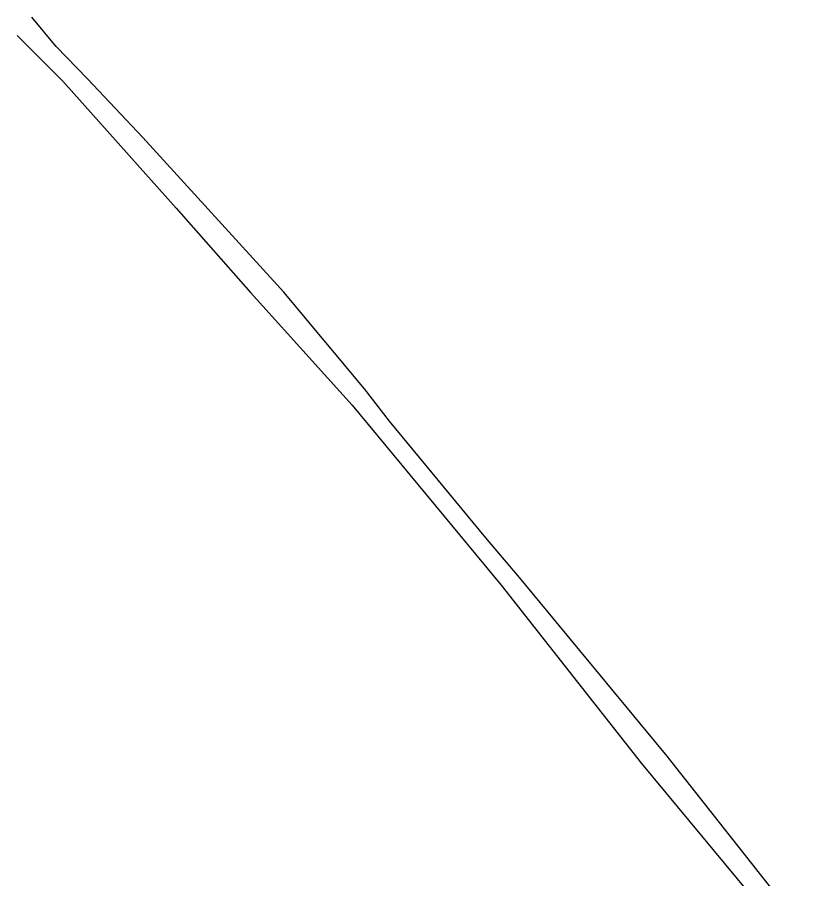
# Model space of a CAD drawing. Header units: metres. Extents: x 1264561 to 1266780, y 993792 to 994949.
# Drawn here: x 1264560.9 to 1264926, y 994557.5 to 994949 of the extents above; entities that cross this region are included whole.
import ezdxf

# ---------------------------------------------------------------- set-up
doc = ezdxf.new("R2010")
doc.units = ezdxf.units.M
doc.layers.add('ROADS', color=8, linetype='Continuous')

msp = doc.modelspace()

# ---------------------------------------------------------------- linework, layer by layer
at = {"layer": 'ROADS'}
for p, q in [((1264578.58, 994935.74), (1264567.41, 994948.99)), ((1264560.86, 994940.73), (1264581.55, 994919.9)), ((1264592.82, 994920.99), (1264578.58, 994935.74)), ((1264581.55, 994919.9), (1264633.04, 994862.38)), ((1264617.79, 994894.38), (1264592.82, 994920.99)), ((1264681.87, 994824.16), (1264617.79, 994894.38)), ((1264633.04, 994862.38), (1264666.77, 994824.1)), ((1264666.77, 994824.1), (1264712.85, 994772.87)), ((1264718.45, 994780.37), (1264681.87, 994824.16)), ((1264729.86, 994765.63), (1264718.45, 994780.37)), ((1264712.85, 994772.87), (1264780.5, 994691.25)), ((1264773.55, 994712.73), (1264729.86, 994765.63)), ((1264788.8, 994694.7), (1264773.55, 994712.73)), ((1264855.83, 994613.54), (1264788.8, 994694.7)), ((1264780.5, 994691.25), (1264844.17, 994610.27)), ((1264926.02, 994524.7), (1264855.83, 994613.54)), ((1264844.17, 994610.27), (1264892.76, 994551.61))]:
    msp.add_line(p, q, dxfattribs=at)

doc.saveas('drawing.dxf')
